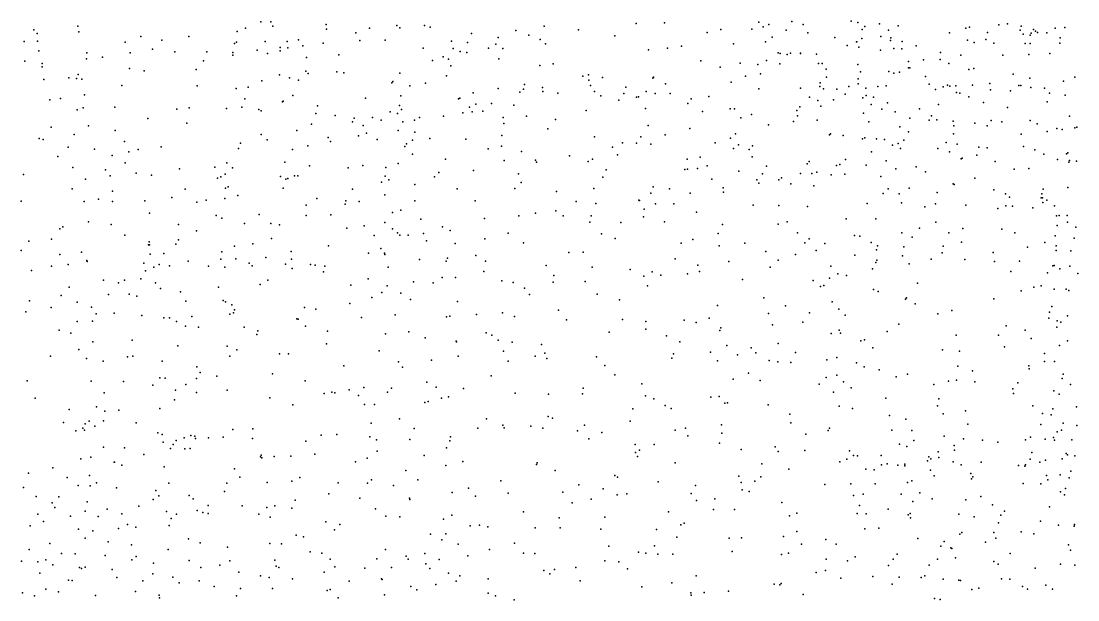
# Model space of a CAD drawing. Header units: metres. Extents: x -25 to 25, y -27.8 to 27.8.
# Drawn here: x -3.288 to -0.193, y 8.496 to 10.191 of the extents above; entities that cross this region are included whole.
import ezdxf

# ---------------------------------------------------------------- set-up
doc = ezdxf.new("R2010")
doc.units = ezdxf.units.M

msp = doc.modelspace()

# ---------------------------------------------------------------- linework, layer by layer
for p in [(-2.5867, 10.1892, 8.8484), (-2.5567, 10.1895, 14.0414), (-1.487, 10.1844, 7.336), (-1.4036, 10.1869, 11.3406), (-1.1279, 10.1887, 17.5053), (-1.0309, 10.1907, 19.815), (-0.8574, 10.1915, 10.8338), (-0.8377, 10.1871, 4.7136), (-3.2517, 10.166, -10.4894), (-3.2419, 10.1552, 21.372), (-3.1221, 10.177, 6.7221), (-3.1197, 10.1602, 18.588), (-2.6561, 10.1616, -21.2406), (-2.6318, 10.1709, -17.2612), (-2.5511, 10.1771, 25.0634), (-2.3949, 10.1812, -21.7963), (-2.3937, 10.1678, -15.2678), (-2.308, 10.1571, -14.4925), (-2.2684, 10.1712, 13.911), (-2.1878, 10.1784, 8.98), (-2.1788, 10.1719, -22.4087), (-2.1067, 10.1788, -10.2406), (-2.0909, 10.1741, 19.7921), (-1.969, 10.1556, 13.4187), (-1.8398, 10.1637, 11.7791), (-1.7564, 10.1767, -15.3727), (-1.6561, 10.1656, -20.699), (-1.2788, 10.1581, 17.6746), (-1.2393, 10.1674, 12.7933), (-1.1487, 10.1678, -23.5009), (-1.1147, 10.1747, 6.1664), (-1.0983, 10.1816, 2.504), (-1.0473, 10.1646, -14.4742), (-0.9978, 10.1812, 6.7695), (-0.9847, 10.1569, 12.2043), (-0.8248, 10.1672, 17.457), (-0.817, 10.1754, 4.3711), (-0.7739, 10.1831, 19.8639), (-0.7475, 10.1652, -20.3294), (-0.7201, 10.1782, 11.9125), (-0.5691, 10.1575, 17.7973), (-0.5218, 10.1708, 17.468), (-0.5108, 10.1738, 17.6269), (-0.4584, 10.1582, -10.9295), (-0.4246, 10.1807, 14.8846), (-0.3991, 10.1831, 20.9084), (-0.3621, 10.1646, -20.1399), (-0.3591, 10.1766, 17.7595), (-0.3537, 10.1536, 24.3878), (-0.3299, 10.1567, 24.2184), (-0.3237, 10.1669, 15.0726), (-0.317, 10.1621, 1.4611), (-0.3115, 10.1585, 20.4216), (-0.2846, 10.1571, 11.1841), (-0.2599, 10.171, 17.2247), (-0.2319, 10.1724, 17.55), (-3.2794, 10.1322, -20.4026), (-3.2401, 10.1328, -22.3728), (-2.9833, 10.1296, -21.8774), (-2.9381, 10.1464, -15.6792), (-2.8761, 10.1358, -21.284), (-2.7973, 10.1465, 7.1306), (-2.6635, 10.1258, 9.2422), (-2.6576, 10.1295, -15.405), (-2.5733, 10.1316, -21.9097), (-2.5095, 10.1316, 20.0059), (-2.4764, 10.1366, -16.6729), (-2.4034, 10.1267, 8.094), (-2.2965, 10.1351, 12.1484), (-2.222, 10.1355, -21.5379), (-2.0277, 10.1332, 18.2217), (-1.9813, 10.1292, -21.5253), (-1.8979, 10.1244, -15.65), (-1.8911, 10.1437, 18.1171), (-1.8016, 10.1499, -23.2542), (-1.7685, 10.1377, -10.3072), (-1.7522, 10.1247, 12.9782), (-1.5496, 10.1489, 17.9859), (-1.2016, 10.1253, -20.4697), (-1.1086, 10.1309, 2.8916), (-1.0891, 10.1448, 3.1667), (-0.9049, 10.1434, 5.3081), (-0.842, 10.1306, -13.2711), (-0.8407, 10.1307, 4.9111), (-0.8256, 10.1407, 4.186), (-0.7707, 10.146, 21.4272), (-0.7425, 10.1343, 23.0201), (-0.7416, 10.1427, 22.5621), (-0.7084, 10.1317, -23.9772), (-0.5166, 10.1358, 23.9068), (-0.4975, 10.1286, 17.9613), (-0.4624, 10.1381, 20.0947), (-0.4398, 10.127, 14.2009), (-0.3476, 10.1259, 13.9867), (-0.3333, 10.1504, -21.6547), (-0.3328, 10.1258, -24.4476), (-0.2465, 10.1273, 20.9769), (-0.2448, 10.1422, 20.7113), (-3.2366, 10.104, -15.975), (-3.0962, 10.0987, -15.8137), (-2.9696, 10.0985, 20.4312), (-2.9041, 10.1095, 7.0101), (-2.8386, 10.1016, 18.5681), (-2.7442, 10.1018, 14.2141), (-2.6688, 10.0997, -17.8447), (-2.6686, 10.0917, 7.3609), (-2.5976, 10.1061, 12.1942), (-2.5667, 10.0962, -10.3335), (-2.5301, 10.1041, 18.495), (-2.5297, 10.1138, 9.3325), (-2.5077, 10.113, 8.4797), (-2.4634, 10.1187, 8.2743), (-2.3583, 10.0929, 18.4253), (-2.1114, 10.1119, 8.8102), (-2.0234, 10.1113, 8.2513), (-2.0024, 10.1026, 7.9763), (-1.9832, 10.0992, 11.9492), (-1.92, 10.1125, 19.7858), (-1.878, 10.1114, 13.0693), (-1.4506, 10.1072, -20.5659), (-1.3957, 10.112, 18.0132), (-1.3547, 10.1177, 19.8036), (-1.0709, 10.0984, 7.022), (-1.0653, 10.0969, 25.168), (-1.045, 10.0941, 2.6701), (-1.0348, 10.0974, 6.4486), (-1.0062, 10.0971, 3.355), (-1.0057, 10.0978, 5.5754), (-0.9589, 10.0943, 3.7102), (-0.8686, 10.1201, 17.6979), (-0.8345, 10.1149, 23.4939), (-0.7713, 10.1068, 17.8569), (-0.7323, 10.1113, 25.0018), (-0.7085, 10.1102, 22.0636), (-0.6673, 10.1188, 2.0254), (-0.5957, 10.0995, -12.2664), (-0.5362, 10.0916, 21.2375), (-0.413, 10.0919, 10.9451), (-0.3373, 10.0933, -11.4883), (-0.2753, 10.0965, 18.0634), (-3.2778, 10.0744, 6.6613), (-3.2265, 10.067, 22.1632), (-3.0973, 10.0811, 20.664), (-3.0498, 10.0859, -22.14), (-2.7541, 10.0755, 20.2196), (-2.4526, 10.0849, -21.4971), (-2.0837, 10.0759, -21.217), (-2.0527, 10.0873, -22.8759), (-2.0366, 10.0797, 13.5848), (-2.0303, 10.0607, 13.2449), (-1.8897, 10.0809, 25.0465), (-1.7693, 10.0614, 19.7915), (-1.7301, 10.0662, -15.137), (-1.2972, 10.075, -14.6757), (-1.1825, 10.0683, 17.9564), (-1.131, 10.0642, 12.4408), (-1.1055, 10.0764, 5.7795), (-1.0667, 10.0663, -10.4656), (-0.9527, 10.0674, 11.9784), (-0.9425, 10.0671, 3.5388), (-0.8379, 10.064, -21.7401), (-0.6894, 10.0731, 11.7989), (-0.645, 10.078, 4.3809), (-0.5964, 10.0791, 24.8051), (-0.571, 10.0676, -10.5979), (-3.2271, 10.0578, 24.416), (-3.1219, 10.035, 21.5609), (-2.9713, 10.0532, -18.0795), (-2.9277, 10.0455, 14.3506), (-2.7758, 10.0498, -22.0461), (-2.5318, 10.0337, 7.6234), (-2.4542, 10.0446, 25.0973), (-2.4482, 10.0381, 7.9005), (-2.3641, 10.0429, -15.043), (-2.3436, 10.0398, 9.1012), (-2.179, 10.0392, 19.8527), (-2.0426, 10.0317, -14.2839), (-1.6436, 10.0304, -13.5774), (-1.6269, 10.0337, 18.2095), (-1.2412, 10.057, 25.1497), (-1.1669, 10.03, 6.1473), (-1.1226, 10.0368, 19.7245), (-0.9301, 10.0512, 10.8813), (-0.8302, 10.0426, 23.1606), (-0.7472, 10.0436, 4.8043), (-0.7321, 10.0395, 4.0274), (-0.7161, 10.0417, -20.5269), (-0.6898, 10.0549, 21.7565), (-0.6854, 10.0542, 23.8841), (-0.6392, 10.0288, 21.5166), (-0.5125, 10.0499, 1.9501), (-0.4979, 10.0525, 24.143), (-0.3832, 10.0358, 14.4012), (-3.2216, 10.0206, 18.5567), (-3.1485, 10.0256, 20.8696), (-3.1263, 10.0233, 12.1943), (-3.1104, 10.0213, 21.7684), (-2.9936, 10.0032, 18.5491), (-2.7725, 10.0021, 7.2543), (-2.6237, 9.9981, 7.4808), (-2.5836, 10.0164, 20.0967), (-2.5022, 10.0256, -17.151), (-2.476, 10.0181, 14.0793), (-2.2028, 10.0108, -14.6287), (-2.1998, 10.0146, 8.8917), (-2.1504, 10.0019, 13.845), (-2.1042, 10.0098, 18.3261), (-1.8137, 10.0056, 7.6318), (-1.6258, 10.0189, 6.2463), (-1.6212, 10.0027, -23.4158), (-1.5858, 10.0259, -14.8837), (-1.5177, 9.9977, 25.047), (-1.4381, 10.0246, -13.1976), (-1.436, 10.0278, 18.1704), (-1.4016, 10.008, 11.345), (-1.2091, 10.0122, -13.0622), (-0.9494, 9.9997, 2.8895), (-0.948, 10.0112, -13.1008), (-0.9293, 10.0273, -14.3489), (-0.864, 10.0001, 3.2217), (-0.8372, 10.0079, 3.4059), (-0.8369, 10.0229, 18.0566), (-0.7793, 10.0003, 22.6355), (-0.7549, 10.0024, 3.7486), (-0.6287, 10.0065, 24.0242), (-0.5882, 9.9991, 4.5432), (-0.5755, 10.0037, 4.0832), (-0.5681, 10.0011, 24.6352), (-0.5503, 10.0021, -21.6405), (-0.5021, 10.0041, 18.1856), (-0.4515, 10.0092, 19.9615), (-0.3666, 10.0026, 14.9302), (-0.3606, 10.0031, 1.8199), (-0.3341, 10.0243, -10.7707), (-0.2351, 10.0153, 11.344), (-0.2025, 10.0271, -10.9863), (-3.1028, 9.9757, 21.3678), (-2.6582, 9.9937, 9.4522), (-2.4922, 9.9734, -17.4624), (-2.1762, 9.9725, 25.0842), (-1.9642, 9.9812, 6.3024), (-1.8912, 9.9937, -14.1185), (-1.8275, 9.9834, 12.8918), (-1.8166, 9.9923, 6.0678), (-1.7618, 9.9972, 11.7228), (-1.7602, 9.9857, -21.3889), (-1.7169, 9.9801, -20.9505), (-1.6091, 9.985, 6.0075), (-1.591, 9.9727, 19.7865), (-1.5231, 9.9791, 7.3714), (-1.4859, 9.9692, -21.5004), (-1.4805, 9.9702, -20.7555), (-1.4573, 9.9853, 6.3102), (-1.4317, 9.979, 19.7705), (-1.3874, 9.9799, 6.1116), (-1.2738, 9.9704, 12.5627), (-1.128, 9.9928, 12.1944), (-1.006, 9.9953, 23.6317), (-0.9794, 9.9691, 18.1124), (-0.938, 9.9927, 23.3602), (-0.8992, 9.9924, 2.5498), (-0.8747, 9.9771, -10.3761), (-0.8232, 9.9668, 23.9067), (-0.8141, 9.9948, 22.8938), (-0.8138, 9.974, 5.0864), (-0.7921, 9.9691, -13.5079), (-0.6105, 9.9908, 19.8203), (-0.5492, 9.9827, 24.4678), (-0.5395, 9.9802, 2.1148), (-0.5125, 9.9695, 10.7494), (-0.4492, 9.9904, -11.7797), (-0.3904, 9.9871, 14.6247), (-0.331, 9.9967, 18.2087), (-0.2915, 9.995, -20.3462), (-0.2766, 9.9808, 14.2276), (-0.2302, 9.9744, 20.2983), (-3.2043, 9.9609, 6.7714), (-3.1735, 9.9647, 22.0139), (-3.1071, 9.9371, 21.1747), (-3.0142, 9.9394, 6.9793), (-2.7967, 9.9377, -18.0028), (-2.6422, 9.9399, 25.0409), (-2.6337, 9.964, 14.23), (-2.5231, 9.9546, -22.4087), (-2.5207, 9.9567, 8.5114), (-2.4201, 9.9437, -16.975), (-2.2801, 9.9661, 12.1726), (-2.1801, 9.9446, -16.0546), (-2.007, 9.9636, -14.5425), (-2.0035, 9.9658, 19.8201), (-1.9756, 9.9398, 7.8959), (-1.9566, 9.9486, 5.9772), (-1.9108, 9.9505, 7.7505), (-1.8456, 9.9455, -23.2809), (-1.5381, 9.9596, 6.4724), (-1.4595, 9.936, 5.9093), (-1.3362, 9.9497, 7.2748), (-1.3255, 9.9635, 25.0563), (-1.008, 9.9402, -23.6616), (-0.955, 9.9594, 23.8115), (-0.946, 9.9422, 25.0051), (-0.909, 9.9612, 5.4046), (-0.7987, 9.9474, 11.7712), (-0.7513, 9.9522, 2.3743), (-0.6016, 9.9468, 3.8633), (-0.4696, 9.9532, 4.2387), (-0.3996, 9.9383, 1.9664), (-0.2829, 9.9553, 21.6399), (-3.1246, 9.9312, -22.5055), (-2.9174, 9.9061, 20.4314), (-2.8327, 9.9339, -22.2535), (-2.6873, 9.9354, 9.1296), (-2.5926, 9.9325, 8.8434), (-2.5853, 9.9289, 12.2207), (-2.4257, 9.9208, 9.1566), (-2.3686, 9.9146, -16.7533), (-2.3127, 9.9075, 8.9556), (-2.2592, 9.9091, -16.3537), (-2.2075, 9.9259, 6.1307), (-2.1858, 9.9211, -22.8051), (-2.1742, 9.9323, 6.3192), (-2.1212, 9.9094, 12.0741), (-2.0515, 9.9129, 8.2721), (-1.9951, 9.9224, -15.027), (-1.9677, 9.9257, -15.677), (-1.9363, 9.9273, 18.3476), (-1.8768, 9.9095, -15.2858), (-1.8086, 9.9128, -14.903), (-1.6339, 9.9295, 12.7806), (-1.293, 9.9264, 11.2602), (-1.2113, 9.9346, 6.3582), (-1.1989, 9.9344, 12.3193), (-1.1802, 9.9082, -20.732), (-1.1488, 9.9175, -21.6025), (-1.0162, 9.9292, 6.5739), (-1.0145, 9.9144, 7.1175), (-0.821, 9.9217, 2.9578), (-0.7679, 9.9331, -14.1691), (-0.7282, 9.9262, 18.2331), (-0.6855, 9.907, 22.2583), (-0.657, 9.935, 24.1599), (-0.6221, 9.9145, 21.9718), (-0.2178, 9.9134, 15.1447), (-3.2008, 9.8813, -18.2875), (-3.0913, 9.8848, 18.4993), (-2.8032, 9.8923, 24.9261), (-2.4376, 9.8892, 18.4422), (-2.3181, 9.8962, -22.642), (-2.2868, 9.8862, 19.9479), (-2.2342, 9.9011, 13.9437), (-2.1707, 9.8963, 18.4079), (-2.1366, 9.901, 13.4126), (-1.8751, 9.8912, -14.3687), (-1.7459, 9.8755, 6.6819), (-1.723, 9.9037, -13.9424), (-1.4517, 9.886, 12.6995), (-1.3294, 9.8767, 6.5407), (-1.0992, 9.8875, 12.0219), (-1.0265, 9.8976, 10.9951), (-0.957, 9.901, 11.8648), (-0.806, 9.8965, 24.8218), (-0.7149, 9.8823, 3.0931), (-0.6288, 9.9015, -13.7784), (-0.6063, 9.902, 3.5631), (-0.5585, 9.8983, 3.7201), (-0.5564, 9.8849, -24.2469), (-0.4949, 9.8923, 21.7156), (-0.4587, 9.8843, 10.9456), (-0.4468, 9.9, 18.298), (-0.4163, 9.8961, 3.9939), (-0.3328, 9.8999, 11.4863), (-0.3129, 9.8902, -10.5904), (-0.2552, 9.8772, 14.5701), (-0.2392, 9.8742, -27.1885), (-0.2018, 9.8786, 21.7838), (-0.1967, 9.8804, 14.4135), (-3.2354, 9.8474, 24.4174), (-3.2236, 9.8449, -15.5685), (-3.133, 9.859, 12.2401), (-3.0133, 9.8712, 20.5884), (-2.5854, 9.8593, 7.6617), (-2.5676, 9.8436, 9.2315), (-2.4809, 9.8712, 8.2536), (-2.3893, 9.8506, 6.3066), (-2.3005, 9.8551, 25.0741), (-2.277, 9.8632, 6.4515), (-2.2454, 9.8451, 8.8218), (-2.1846, 9.8707, -15.1783), (-2.1419, 9.843, 13.2602), (-2.1352, 9.8665, 8.622), (-2.0918, 9.8473, 8.451), (-1.9861, 9.8458, 6.6688), (-1.8805, 9.8562, 5.7676), (-1.6088, 9.8522, 5.742), (-1.4734, 9.8526, 11.4131), (-1.4021, 9.8583, 18.3521), (-1.2106, 9.8487, 23.6945), (-1.1957, 9.8613, -10.3092), (-0.921, 9.8585, 18.2864), (-0.9181, 9.8615, -20.7893), (-0.8811, 9.8569, 22.9503), (-0.824, 9.8463, 7.002), (-0.8177, 9.8497, 24.1391), (-0.7835, 9.8464, 22.6056), (-0.7594, 9.8451, 24.6441), (-0.6898, 9.8671, 11.6808), (-0.5579, 9.8617, 2.3701), (-0.3591, 9.8607, 11.18), (-0.2832, 9.8682, 18.3185), (-3.1509, 9.8219, 21.9332), (-3.0735, 9.8165, 21.0354), (-2.9853, 9.8388, 7.1147), (-2.9455, 9.8152, 18.4673), (-2.8785, 9.823, 7.2866), (-2.6523, 9.8188, 14.3323), (-2.6462, 9.8341, 20.1913), (-2.4934, 9.8153, 7.979), (-2.4485, 9.8266, 6.0169), (-2.3825, 9.8393, -17.2264), (-2.165, 9.824, 13.5917), (-2.1594, 9.8319, 13.7611), (-1.9203, 9.8173, -15.4952), (-1.8819, 9.8248, 19.8089), (-1.5565, 9.8222, -21.2768), (-1.5269, 9.835, -10.3021), (-1.4856, 9.8338, 6.683), (-1.444, 9.8314, -14.6874), (-1.2556, 9.8346, 24.9206), (-1.2019, 9.8184, 23.9676), (-1.1875, 9.8291, 12.1478), (-1.1557, 9.8151, 11.1418), (-1.1462, 9.8261, 23.5342), (-0.7364, 9.8283, 10.6969), (-0.7195, 9.8331, -24.1074), (-0.7126, 9.8179, 18.3442), (-0.7035, 9.8427, -10.2845), (-0.6036, 9.8183, 2.7907), (-0.5789, 9.8363, 4.4962), (-0.5466, 9.8314, 3.1111), (-0.4831, 9.8226, -20.7096), (-0.459, 9.8206, 3.4088), (-0.3523, 9.8243, 21.829), (-0.3198, 9.8141, 3.8019), (-3.1806, 9.7953, -22.8379), (-3.0215, 9.7975, 21.4953), (-2.9728, 9.8089, -18.1212), (-2.1422, 9.8015, 5.7746), (-2.046, 9.7871, 25.0137), (-1.8734, 9.783, 6.7756), (-1.8228, 9.8093, 18.4368), (-1.7817, 9.7841, 7.5765), (-1.6827, 9.7965, -14.5903), (-1.6152, 9.7875, 19.7707), (-1.5421, 9.7995, 24.8426), (-1.3372, 9.7874, 19.6909), (-1.2994, 9.7929, 5.7127), (-1.1475, 9.7935, 24.8139), (-0.8742, 9.7864, 24.388), (-0.7979, 9.8084, -21.613), (-0.7545, 9.7821, 6.7418), (-0.569, 9.809, 19.7945), (-0.5348, 9.7877, 11.5653), (-0.5325, 9.7898, 18.3899), (-0.4891, 9.7987, 2.5716), (-0.2928, 9.8014, -20.6014), (-0.2533, 9.7861, -26.9037), (-0.2268, 9.8031, 20.177), (-0.2227, 9.8061, 4.0354), (-0.2176, 9.783, -27.4676), (-0.1974, 9.7814, 15.0641), (-3.1369, 9.7628, 7.0041), (-3.0415, 9.7554, 24.6301), (-2.984, 9.7765, 14.4725), (-2.8251, 9.7592, -15.02), (-2.7211, 9.7634, 7.5231), (-2.6862, 9.776, 9.4535), (-2.6692, 9.7615, 24.98), (-2.5164, 9.7788, 25.04), (-2.4434, 9.7677, -15.2544), (-2.3308, 9.7613, -10.1792), (-2.2877, 9.7681, -16.5679), (-2.2206, 9.7624, -16.1815), (-2.1842, 9.774, 6.6603), (-1.9636, 9.7537, 12.9225), (-1.779, 9.7779, -23.3953), (-1.6275, 9.7807, 7.4025), (-1.5748, 9.7558, 18.459), (-1.3441, 9.7568, 24.0325), (-1.3366, 9.7582, 23.7188), (-1.3073, 9.7594, -13.2768), (-1.2793, 9.7673, 11.255), (-1.1865, 9.7521, -20.9789), (-1.1057, 9.7667, 18.3757), (-0.9857, 9.7738, 19.6356), (-0.9802, 9.7798, 24.2242), (-0.9001, 9.7684, 10.8548), (-0.8906, 9.7714, -13.4024), (-0.8137, 9.7696, 4.9442), (-0.7262, 9.7584, 19.6922), (-0.6668, 9.7642, 4.606), (-0.4356, 9.7807, 11.0707), (-0.3803, 9.7581, 3.0333), (-0.3369, 9.7601, 20.0187), (-0.22, 9.7783, 14.7972), (-3.2811, 9.7426, -20.0662), (-3.0997, 9.7282, 21.8199), (-3.0273, 9.7382, 20.754), (-2.9519, 9.7457, 12.2822), (-2.9069, 9.7405, 20.4889), (-2.7132, 9.7319, 18.4232), (-2.7034, 9.735, -18.0004), (-2.6908, 9.7431, -22.5153), (-2.5287, 9.7362, 12.2198), (-2.5132, 9.7282, 8.8099), (-2.5072, 9.7308, 20.1164), (-2.4878, 9.7379, 8.58), (-2.4785, 9.7386, 9.0522), (-2.233, 9.72, 12.1208), (-2.2224, 9.7369, 8.6505), (-2.2119, 9.7261, -15.3301), (-2.0777, 9.7351, -23.1366), (-2.0651, 9.7485, 18.4473), (-1.8321, 9.744, 12.8151), (-1.5843, 9.7344, 6.8491), (-1.2651, 9.7289, 7.1717), (-1.1341, 9.7262, 19.6507), (-1.1166, 9.7439, -13.1831), (-1.0695, 9.7265, -14.5131), (-1.061, 9.7322, 5.6039), (-1.0062, 9.7453, 7.1492), (-0.9724, 9.7452, -21.5062), (-0.9575, 9.7495, 24.5524), (-0.9159, 9.7412, 5.4655), (-0.8761, 9.7428, 18.3801), (-0.7709, 9.7366, 4.7882), (-0.6395, 9.7497, -13.9925), (-0.4952, 9.7316, 4.3909), (-3.1391, 9.6999, 12.3058), (-3.0207, 9.6932, 21.1238), (-2.8085, 9.6988, 24.836), (-2.6899, 9.7025, 6.2686), (-2.6824, 9.7057, 5.96), (-2.5212, 9.7025, 7.8036), (-2.3177, 9.6997, 5.7059), (-2.1354, 9.7126, 13.1526), (-2.0117, 9.7003, 11.956), (-1.8424, 9.7011, 24.8547), (-1.8241, 9.7184, 11.7724), (-1.7206, 9.6921, 11.6475), (-1.6108, 9.7016, -13.7919), (-1.4376, 9.706, -23.5737), (-1.3893, 9.7004, 24.1746), (-1.2323, 9.7035, 24.3154), (-1.231, 9.6907, 24.4871), (-1.1274, 9.7164, 6.5999), (-1.0336, 9.7146, -21.1249), (-0.9666, 9.7093, 11.7936), (-0.7491, 9.7, -21.4334), (-0.6879, 9.7017, 11.6201), (-0.6057, 9.6899, 7.0287), (-0.5581, 9.715, 22.0626), (-0.5554, 9.7126, -20.9712), (-0.4394, 9.6972, -12.0149), (-0.2953, 9.6995, 2.345), (-0.2224, 9.7041, 1.4554), (-3.2885, 9.6641, 6.9637), (-3.1035, 9.6626, 14.531), (-3.0621, 9.6704, 18.4181), (-3.0204, 9.6633, 7.2571), (-2.9266, 9.6652, -22.8054), (-2.847, 9.6745, 7.3882), (-2.7736, 9.6607, 14.4637), (-2.7465, 9.6674, 6.1254), (-2.6919, 9.6714, 12.2491), (-2.6541, 9.6808, 20.2454), (-2.4225, 9.6723, 14.1358), (-2.3378, 9.6653, 8.2133), (-2.2985, 9.663, 8.4971), (-2.2228, 9.6829, 13.8376), (-2.1358, 9.6647, 6.8215), (-1.9586, 9.6653, 7.7424), (-1.6626, 9.663, 6.9973), (-1.6049, 9.6577, 7.2076), (-1.4797, 9.667, 23.969), (-1.4777, 9.6661, 24.5978), (-1.4443, 9.6875, 11.3841), (-1.3292, 9.6877, 6.8039), (-0.8109, 9.6572, 7.1787), (-0.7634, 9.6864, 22.5481), (-0.7163, 9.6857, -21.1849), (-0.7095, 9.6589, -13.6456), (-0.4048, 9.6853, 18.4254), (-0.3933, 9.6761, 22.0245), (-0.3006, 9.6739, -20.8115), (-0.2989, 9.6855, 2.7072), (-0.2967, 9.6734, 3.1947), (-0.2959, 9.6605, 3.357), (-0.2842, 9.6672, -10.3783), (-2.9122, 9.6291, 24.6981), (-2.4535, 9.6524, 18.4146), (-2.3396, 9.6557, 6.7278), (-2.2005, 9.6304, 13.4091), (-2.1762, 9.638, 8.1031), (-1.7823, 9.6293, 19.7968), (-1.7222, 9.636, 24.7389), (-1.4634, 9.6402, 24.3444), (-1.4309, 9.6567, 12.5792), (-1.3768, 9.6562, 7.0611), (-1.3102, 9.6314, 12.2631), (-1.1445, 9.6525, -10.1916), (-1.0687, 9.6511, -23.6915), (-0.985, 9.6489, 23.0939), (-0.6412, 9.6479, 10.868), (-0.6105, 9.6559, 7.1881), (-0.5212, 9.6519, 11.017), (-0.428, 9.6421, 7.052), (-0.4047, 9.6504, 6.8942), (-0.3847, 9.649, -21.3822), (-0.3252, 9.6442, -24.3952), (-0.2615, 9.6501, 1.9106), (-3.0915, 9.6038, -10.3857), (-3.0249, 9.596, 21.6706), (-2.8271, 9.5959, -10.3723), (-2.7172, 9.6216, 6.426), (-2.701, 9.6139, -15.2141), (-2.6347, 9.5991, 24.8855), (-2.5915, 9.6248, 14.3341), (-2.5573, 9.5986, -22.7301), (-2.454, 9.6221, 8.6977), (-2.3816, 9.6241, 24.9545), (-2.2235, 9.6014, -16.3851), (-2.1175, 9.6118, 19.9203), (-1.9313, 9.6132, 11.8492), (-1.8309, 9.6207, 5.5415), (-1.7009, 9.6214, 7.3234), (-1.6229, 9.6027, 11.5328), (-1.6187, 9.6212, 18.5394), (-1.5316, 9.6018, 23.7898), (-1.4657, 9.6183, 5.5424), (-1.404, 9.6035, 23.6436), (-1.234, 9.5954, 11.1997), (-1.0708, 9.5963, 6.6883), (-1.0445, 9.6039, 18.4567), (-0.8722, 9.6122, 5.1313), (-0.785, 9.6126, 19.6913), (-0.6097, 9.6022, 22.3218), (-0.2557, 9.6211, 2.2131), (-0.2485, 9.6225, 20.1228), (-0.2249, 9.6216, 6.8842), (-0.2239, 9.6026, 22.0903), (-3.1752, 9.5832, 21.8682), (-3.1661, 9.5887, 7.1664), (-2.9852, 9.5644, 14.5953), (-2.7746, 9.5771, 7.4836), (-2.532, 9.5949, -10.2357), (-2.3344, 9.5853, -17.8052), (-2.2842, 9.5914, -17.1331), (-2.2007, 9.5831, 12.0476), (-2.186, 9.5708, 5.5371), (-2.1788, 9.5646, 24.8974), (-2.1547, 9.5643, 7.8984), (-2.1096, 9.569, 13.082), (-2.0542, 9.5892, 6.9658), (-2.0318, 9.5784, 18.5586), (-1.8619, 9.5706, 12.8352), (-1.5884, 9.5681, 24.163), (-1.2473, 9.5694, 12.1033), (-1.0143, 9.5716, 19.6564), (-0.709, 9.5708, 4.5464), (-0.6575, 9.5847, 6.6083), (-0.5714, 9.5717, 7.3195), (-0.5302, 9.5839, 11.296), (-0.4157, 9.5823, -10.1929), (-0.378, 9.571, 4.2701), (-0.2539, 9.5923, 7.3284), (-0.1995, 9.5874, 1.2009), (-3.2662, 9.5464, -18.5355), (-3.1993, 9.5531, -19.8375), (-2.9154, 9.5363, 20.6509), (-2.9131, 9.545, -23.6235), (-2.9128, 9.5365, -23.3884), (-2.8357, 9.5376, 6.3485), (-2.8277, 9.5507, 14.5637), (-2.6095, 9.539, 12.2311), (-2.5551, 9.5546, 6.7021), (-2.2546, 9.5638, 18.4799), (-2.1014, 9.5479, -15.9756), (-2.0174, 9.5397, -23.5263), (-1.9306, 9.5534, -15.6092), (-1.8173, 9.542, -23.6406), (-1.5487, 9.555, 12.6874), (-1.3554, 9.5409, 12.397), (-1.3211, 9.5514, 5.5242), (-1.2438, 9.5334, 23.4643), (-1.1689, 9.5411, 5.5676), (-0.993, 9.5422, 10.9214), (-0.98, 9.5537, -10.0833), (-0.9349, 9.5398, 22.9635), (-0.8476, 9.563, 4.8071), (-0.8322, 9.5611, 6.583), (-0.7992, 9.5426, -24.0015), (-0.6782, 9.5584, 22.466), (-0.5337, 9.5442, 19.8338), (-0.29, 9.5434, -21.1293), (-0.2602, 9.5629, 1.6282), (-0.2039, 9.5559, -27.6228), (-3.2884, 9.5199, 12.338), (-3.1753, 9.5075, -23.6152), (-3.1115, 9.5147, 18.3737), (-2.9108, 9.5092, 6.1466), (-2.8702, 9.5111, 5.8629), (-2.7009, 9.5153, 14.4553), (-2.6631, 9.5322, -23.723), (-2.498, 9.5169, 7.5779), (-2.3881, 9.5332, -22.9353), (-2.2711, 9.5121, -17.4644), (-2.2348, 9.5253, -15.4539), (-2.2244, 9.5116, -23.4228), (-2.2235, 9.5081, -23.6892), (-1.9567, 9.5045, 7.4731), (-1.6845, 9.5139, 24.4766), (-1.6426, 9.5148, 24.3128), (-1.1071, 9.5165, 23.298), (-1.0202, 9.5082, 23.1654), (-0.9599, 9.5199, 5.5738), (-0.8464, 9.5054, 22.8354), (-0.7835, 9.5212, 10.8576), (-0.7802, 9.5331, 22.6921), (-0.7068, 9.504, -14.2205), (-0.7032, 9.5305, 7.2332), (-0.5909, 9.5131, 11.0863), (-0.5876, 9.5318, -13.9608), (-0.4418, 9.5133, 6.6152), (-0.3412, 9.5297, 22.2404), (-0.2569, 9.5332, 7.4766), (-0.2567, 9.5192, 1.353), (-0.2138, 9.519, 3.0529), (-3.1996, 9.4739, 14.5273), (-3.1505, 9.4785, -23.8664), (-3.0956, 9.49, 21.7648), (-3.095, 9.4871, 24.5072), (-2.9295, 9.4821, 21.4155), (-2.8846, 9.4783, 18.2843), (-2.8537, 9.4747, 7.374), (-2.7997, 9.4878, -23.9671), (-2.7401, 9.4733, 6.5991), (-2.7037, 9.494, -23.2197), (-2.6601, 9.4952, -23.0053), (-2.621, 9.4827, 18.3524), (-2.612, 9.4742, 24.7749), (-2.5713, 9.4987, -23.3927), (-2.514, 9.4792, 6.8512), (-2.4968, 9.4944, -23.8698), (-2.4406, 9.4788, 5.5164), (-2.4269, 9.4763, -23.1749), (-2.3992, 9.4734, 24.8156), (-2.1221, 9.4931, 7.6137), (-2.0439, 9.4885, 7.2292), (-2.0394, 9.4969, -10.1909), (-1.9284, 9.4879, 19.8566), (-1.7505, 9.4754, 11.6028), (-1.3724, 9.4953, 11.3042), (-1.3069, 9.4767, -13.5069), (-1.2155, 9.4872, 19.7068), (-1.0715, 9.4915, 6.9083), (-0.9172, 9.4737, 7.0534), (-0.7853, 9.4843, -13.4841), (-0.782, 9.4909, -10.0211), (-0.6879, 9.4809, 11.4485), (-0.6225, 9.4941, 22.6412), (-0.5239, 9.4936, 22.4977), (-0.4377, 9.4871, 18.4787), (-0.3642, 9.4881, 22.4592), (-0.2668, 9.4746, 6.6069), (-0.2624, 9.4754, 1.8), (-0.217, 9.4738, 2.6264), (-3.2577, 9.4614, 7.2037), (-2.9239, 9.4596, 20.9255), (-2.8997, 9.4707, 24.6203), (-2.6921, 9.4704, 7.4044), (-2.4951, 9.4668, 14.1539), (-2.4031, 9.4566, 20.1633), (-2.2134, 9.4711, 13.448), (-2.0548, 9.4406, 11.8604), (-2.0159, 9.4406, 24.7198), (-1.933, 9.458, -23.9178), (-1.7279, 9.4461, 24.158), (-1.6164, 9.471, 19.7847), (-1.5045, 9.4643, -14.114), (-1.465, 9.4445, -14.3571), (-1.4405, 9.457, 12.5846), (-1.4147, 9.4473, -13.7554), (-1.3369, 9.4507, -14.5687), (-1.3016, 9.4579, 12.2029), (-1.0948, 9.4711, 18.5177), (-0.8959, 9.4511, 4.9187), (-0.8708, 9.4464, 11.6324), (-0.795, 9.4655, 18.5075), (-0.3899, 9.4578, -24.3143), (-0.2824, 9.4538, 22.5958), (-0.246, 9.4654, 2.0391), (-0.1933, 9.4524, 3.2576), (-3.1481, 9.412, -15.1534), (-3.0472, 9.433, 14.6747), (-3.0033, 9.425, -24.0645), (-2.9859, 9.4324, -18.227), (-2.9378, 9.4361, 6.2931), (-2.8949, 9.4248, 21.1796), (-2.7101, 9.4122, 5.5648), (-2.5883, 9.4197, 14.2741), (-2.5662, 9.4324, 20.3179), (-2.3228, 9.4178, 7.2342), (-2.2723, 9.4361, 7.3961), (-2.2166, 9.4162, -16.8369), (-2.139, 9.4274, 13.1789), (-2.0821, 9.4252, 18.5924), (-1.8802, 9.4303, 11.7061), (-1.8469, 9.4259, 24.5417), (-1.7299, 9.4271, 18.6201), (-1.6362, 9.4285, -10.2486), (-1.4535, 9.4158, 23.6145), (-1.1753, 9.4346, 11.0955), (-0.9684, 9.432, -14.5605), (-0.9475, 9.4137, 10.8392), (-0.9377, 9.4169, 6.7171), (-0.9203, 9.4387, 19.722), (-0.663, 9.4237, 4.4648), (-0.3225, 9.4125, -27.3426), (-0.3006, 9.4165, 22.7696), (-3.171, 9.3877, -10.3744), (-3.033, 9.3909, 18.2918), (-2.9725, 9.3918, 5.89), (-2.95, 9.3858, 21.5645), (-2.8799, 9.4083, 6.4749), (-2.8219, 9.3981, 20.6511), (-2.2612, 9.3818, 13.708), (-2.2324, 9.3967, -24.0544), (-2.1762, 9.3946, 20.0332), (-1.8137, 9.4091, 5.4362), (-1.7995, 9.3905, 23.9856), (-1.6011, 9.3918, 5.4227), (-1.113, 9.3811, 11.856), (-0.7916, 9.405, 7.1176), (-0.778, 9.3999, 4.5983), (-0.6949, 9.3813, 11.0043), (-0.3596, 9.4016, 7.4414), (-0.2623, 9.4065, -12.0593), (-0.2279, 9.4059, 1.145), (-0.2196, 9.4026, 2.3932), (-3.2641, 9.3719, 24.4606), (-3.2006, 9.3523, -20.1288), (-3.1246, 9.368, -18.4197), (-3.0824, 9.3536, 7.2907), (-2.8057, 9.3708, 7.2693), (-2.6965, 9.3732, -18.0791), (-2.6903, 9.3693, 12.2458), (-2.6709, 9.3607, -15.3579), (-2.4587, 9.3528, -17.9581), (-2.326, 9.3643, -17.6466), (-2.1485, 9.3757, -16.4976), (-2.0103, 9.3704, 24.5814), (-1.5358, 9.3746, 12.7016), (-1.2487, 9.3584, 5.4504), (-1.0501, 9.3579, 5.5037), (-0.9127, 9.3689, 5.425), (-0.8932, 9.3481, 23.0218), (-0.6979, 9.3766, 6.451), (-0.6703, 9.3633, 18.5415), (-0.4392, 9.378, 19.9737), (-0.2695, 9.3553, -26.8145), (-3.275, 9.3398, 18.3849), (-3.069, 9.3342, 21.7174), (-3.0158, 9.3357, 12.3615), (-2.9352, 9.3295, 14.7206), (-2.8708, 9.3219, 18.1836), (-2.8539, 9.3226, 12.3197), (-2.7888, 9.3263, -10.3875), (-2.6769, 9.3332, 20.5181), (-2.6665, 9.3367, 24.6186), (-2.6637, 9.3457, 7.0331), (-2.4811, 9.3189, 18.4044), (-2.4772, 9.3181, 5.4186), (-2.4255, 9.3472, 13.9648), (-2.292, 9.3229, 24.6277), (-2.193, 9.331, -10.2322), (-2.0422, 9.325, 19.9782), (-2.0329, 9.327, -16.195), (-1.9547, 9.3316, -15.9983), (-1.8783, 9.3373, 24.1548), (-1.8438, 9.3265, 18.6476), (-1.7142, 9.3447, 12.7966), (-1.5274, 9.3174, 11.3939), (-1.2737, 9.3217, 12.1308), (-1.0998, 9.3346, 23.2789), (-0.9789, 9.3371, 18.5676), (-0.8744, 9.3297, 11.5086), (-0.6037, 9.3339, 7.2461), (-0.5629, 9.3442, 22.9406), (-0.2779, 9.3212, 1.7185), (-0.276, 9.3387, 1.2895), (-0.2241, 9.3281, 2.2431), (-3.1768, 9.2857, -19.0932), (-3.1241, 9.3113, -19.5523), (-3.0798, 9.3127, -24.2293), (-2.8334, 9.3119, 5.599), (-2.8068, 9.2977, 20.8417), (-2.7693, 9.2948, 14.4914), (-2.6354, 9.2948, 5.4582), (-2.4552, 9.2974, -10.285), (-1.6911, 9.3162, 19.8276), (-1.4592, 9.3117, 5.4104), (-1.4588, 9.2889, -10.2112), (-1.346, 9.315, 19.784), (-1.3115, 9.3089, -24.0381), (-1.2393, 9.2928, 11.9812), (-1.0881, 9.3022, -23.9009), (-0.9989, 9.3099, 11.6182), (-0.8925, 9.2858, 4.8077), (-0.7174, 9.3035, -14.4292), (-0.4035, 9.2993, 18.5345), (-0.3477, 9.2866, 6.2953), (-0.2548, 9.2947, 20.1415), (-0.2536, 9.3136, 18.4981), (-0.2427, 9.3095, 22.9864), (-3.1428, 9.2769, -19.791), (-2.9634, 9.257, 5.728), (-2.5978, 9.2739, 18.2964), (-2.595, 9.2837, -24.3041), (-2.3914, 9.283, 20.2872), (-2.2216, 9.275, 18.584), (-2.1531, 9.2813, 11.836), (-2.105, 9.2641, -16.7092), (-1.926, 9.2785, 23.9953), (-1.91, 9.2715, 11.6435), (-1.891, 9.2571, -15.6561), (-1.5658, 9.2805, 18.6381), (-1.398, 9.2696, 23.5442), (-1.2422, 9.2853, -13.7008), (-0.9162, 9.2764, 5.0824), (-0.8883, 9.2775, 6.8196), (-0.8181, 9.2579, 11.2875), (-0.7518, 9.2823, 19.8207), (-0.5494, 9.2713, 6.2877), (-0.4256, 9.2714, 23.0555), (-0.3297, 9.262, 7.3812), (-3.1193, 9.2298, 24.4737), (-3.0788, 9.2523, 14.8446), (-2.8291, 9.2405, 21.1793), (-2.6846, 9.2394, 9.6589), (-2.6563, 9.2282, 20.6361), (-2.3939, 9.2459, 11.9988), (-2.2403, 9.2251, 13.5558), (-2.0143, 9.2539, 18.6439), (-2.0134, 9.2517, 13.0416), (-1.8761, 9.2248, 12.9354), (-1.8502, 9.2507, 5.4005), (-1.7645, 9.244, -24.2815), (-1.3588, 9.2518, -14.0228), (-1.2218, 9.2411, 11.2077), (-1.1505, 9.2342, 19.7945), (-1.0714, 9.2473, -13.4439), (-0.829, 9.2544, 6.6084), (-0.7943, 9.2345, 6.9531), (-0.5899, 9.2285, -13.6509), (-0.5398, 9.2249, -14.207), (-0.4084, 9.2375, -9.8156), (-0.2471, 9.2414, 2.0169), (-0.2236, 9.2546, 2.4904), (-3.2029, 9.21, 7.2108), (-3.0973, 9.2035, 12.3419), (-3.0478, 9.1949, 18.176), (-2.9773, 9.2082, 7.1316), (-2.9614, 9.2098, 6.5737), (-2.8757, 9.1958, 21.3827), (-2.6773, 9.2097, 24.5033), (-2.5316, 9.217, 13.9813), (-2.5055, 9.2166, 24.5071), (-2.1833, 9.1931, 24.336), (-2.087, 9.1986, -15.5172), (-2.0088, 9.2103, -24.3484), (-1.8621, 9.1952, 19.9332), (-1.7824, 9.2099, 11.5547), (-1.7542, 9.2189, -15.85), (-1.749, 9.2036, 23.6918), (-1.6032, 9.2079, 23.621), (-1.3827, 9.2038, 12.6592), (-1.3773, 9.2167, 11.3338), (-1.2697, 9.2212, 18.6203), (-1.2493, 9.196, -14.4553), (-1.1902, 9.214, 11.6893), (-1.1368, 9.2197, 11.4727), (-1.0975, 9.1968, -9.9615), (-1.0722, 9.1934, -24.1108), (-1.02, 9.2205, 11.3653), (-0.9282, 9.1996, 19.8158), (-0.8992, 9.2056, 23.1378), (-0.291, 9.1941, 23.1407), (-0.2908, 9.2175, -24.3034), (-0.2616, 9.1941, 6.1116), (-2.7735, 9.179, 5.4972), (-2.7642, 9.1626, 20.993), (-2.3437, 9.1817, 13.7511), (-2.1719, 9.1773, 13.3048), (-1.5787, 9.1825, 12.7813), (-1.0344, 9.1917, 23.2145), (-0.8413, 9.1903, 10.9146), (-0.8191, 9.1789, -13.4242), (-0.7756, 9.1695, 4.5826), (-0.5447, 9.1811, 6.0652), (-0.5022, 9.167, 18.5853), (-0.3368, 9.1821, -15.7367), (-0.3364, 9.1733, 4.2255), (-3.2705, 9.1376, -10.3833), (-3.0837, 9.1367, -18.6944), (-2.9891, 9.1361, 24.4643), (-2.882, 9.1461, 9.8852), (-2.867, 9.1451, 14.7287), (-2.7749, 9.1448, 18.0991), (-2.7152, 9.1514, 14.1718), (-2.5526, 9.1579, -15.444), (-2.457, 9.138, 13.8476), (-2.1, 9.1334, 23.9879), (-1.9115, 9.1527, 23.7657), (-1.5492, 9.155, -24.3724), (-1.2032, 9.1425, -24.2958), (-1.1583, 9.1599, 10.9668), (-1.1238, 9.1386, 18.6269), (-0.9305, 9.1471, -9.8406), (-0.8993, 9.154, 18.6079), (-0.8795, 9.1349, 4.7474), (-0.7252, 9.1494, 6.4096), (-0.6925, 9.1572, 18.5964), (-0.5724, 9.1363, 19.9824), (-0.5485, 9.1396, -15.794), (-0.4951, 9.1346, 7.1603), (-0.3693, 9.1318, -16.0218), (-0.2393, 9.1442, 2.1996), (-0.2366, 9.1572, 2.3564), (-3.045, 9.1022, 5.7731), (-2.9031, 9.1252, 5.5752), (-2.8364, 9.1104, 12.234), (-2.8062, 9.127, 14.4024), (-2.7753, 9.1038, -24.5246), (-2.6849, 9.1103, 12.1589), (-2.4011, 9.1003, 20.5232), (-2.3781, 9.1043, -17.8584), (-2.3695, 9.1025, -10.3678), (-2.3278, 9.1114, -24.4767), (-2.285, 9.118, 20.3489), (-2.2158, 9.1041, 18.5937), (-2.2032, 9.1162, 13.4492), (-2.073, 9.1196, 13.1675), (-1.9927, 9.1156, -10.3462), (-1.8413, 9.1018, -16.4131), (-1.6438, 9.1, 19.8684), (-1.6421, 9.1166, 11.4742), (-1.47, 9.1288, 5.3902), (-0.9512, 9.1277, 5.4982), (-0.9087, 9.1045, 5.0682), (-0.8572, 9.1169, -14.6269), (-0.615, 9.1269, 23.2161), (-0.3838, 9.1143, -14.1022), (-0.3823, 9.1002, 5.9587), (-0.2633, 9.1087, -27.5993), (-0.2149, 9.1268, 2.7248), (-3.2475, 9.0867, 14.927), (-2.8394, 9.0817, 21.2765), (-2.5597, 9.0876, 5.3809), (-2.3002, 9.0947, 11.8174), (-2.1063, 9.0739, 20.1812), (-2.0967, 9.0767, 23.84), (-2.0568, 9.0874, 18.6392), (-2.0364, 9.0906, -16.9312), (-1.7442, 9.0985, -16.2127), (-1.4596, 9.0942, 18.6579), (-1.4354, 9.0847, 19.835), (-1.2679, 9.0895, 12.0207), (-1.2441, 9.0916, 5.4212), (-1.227, 9.0726, 19.8334), (-1.2195, 9.0733, -14.2379), (-0.7557, 9.0874, 6.8277), (-0.6003, 9.0851, 4.4193), (-0.2477, 9.0982, -26.8279), (-3.1476, 9.0535, 15.0596), (-3.0676, 9.0614, 6.3764), (-3.0435, 9.0488, 12.2564), (-3.0027, 9.0522, 6.6268), (-2.8818, 9.0567, -10.4056), (-2.4929, 9.0675, -18.1353), (-2.2825, 9.0685, 24.179), (-2.2533, 9.0679, 5.3296), (-1.4968, 9.0554, 11.6315), (-1.4018, 9.0651, 23.4562), (-1.3845, 9.0566, -10.1026), (-1.1003, 9.0671, 23.2978), (-1.0369, 9.0405, 19.8578), (-0.8925, 9.0636, -15.9937), (-0.8535, 9.0563, 5.3947), (-0.6048, 9.0647, -16.2039), (-0.5882, 9.0414, 5.894), (-0.5227, 9.0494, -14.5032), (-0.3252, 9.0643, 7.1099), (-0.297, 9.0416, 20.1493), (-0.2711, 9.0385, 1.675), (-0.267, 9.0556, 1.4198), (-0.1975, 9.0614, 1.1011), (-3.1647, 9.0155, 21.7191), (-3.1006, 9.0113, -19.6371), (-3.0896, 9.0198, 5.9055), (-3.0477, 9.0201, -24.5657), (-2.9516, 9.0149, 9.7576), (-2.2637, 9.0137, -17.5689), (-2.1798, 9.0265, -17.3344), (-1.9253, 9.0266, 13.0588), (-1.8773, 9.0079, -16.819), (-1.745, 9.0329, 18.669), (-1.7321, 9.0283, -24.4759), (-1.6381, 9.0083, 5.3884), (-1.5048, 9.0195, 12.8519), (-1.2374, 9.0089, 12.6254), (-1.0339, 9.0149, -14.4389), (-0.7451, 9.0361, 6.5473), (-0.6969, 9.025, -15.6882), (-0.516, 9.0106, 6.992), (-0.3018, 9.0094, -27.1205), (-0.2368, 9.0132, 4.2056), (-3.1286, 8.9912, 24.4186), (-3.1081, 8.9993, 6.0728), (-3.1027, 8.9936, 9.9715), (-3.0723, 9.0053, -19.3411), (-2.8882, 8.9849, -18.5152), (-2.8756, 8.9809, 21.4198), (-2.7915, 8.9777, 14.2169), (-2.6689, 8.9951, -10.3944), (-2.6103, 8.9967, 24.329), (-2.4094, 8.979, 11.8211), (-2.3638, 8.98, 20.6536), (-2.1374, 8.9982, 11.7307), (-1.9506, 8.9989, 20.0977), (-1.8737, 9.0003, 23.6182), (-1.7954, 9.0052, 5.3839), (-1.7601, 8.999, -15.7465), (-1.6586, 8.9909, -16.5097), (-1.5875, 8.9867, -10.2614), (-1.3724, 8.9927, -24.5047), (-1.3429, 8.9993, 12.7737), (-1.3362, 8.9769, -16.1886), (-1.2357, 8.9843, 23.306), (-0.99, 8.9818, -24.4029), (-0.9248, 8.992, 18.6647), (-0.9204, 8.9986, 23.2411), (-0.7386, 8.9934, 5.6459), (-0.68, 8.9924, 18.6783), (-0.2544, 8.9881, 1.913), (-0.2414, 8.9933, 2.3329), (-0.1964, 9.0067, -9.4425), (-2.8726, 8.9584, 10.0957), (-2.8428, 8.9512, -15.3409), (-2.8344, 8.9632, 14.3781), (-2.8106, 8.9711, 24.3574), (-2.7796, 8.9758, 5.4624), (-2.7782, 8.9684, 17.959), (-2.7394, 8.9707, 9.8209), (-2.6972, 8.9731, 14.0615), (-2.6106, 8.969, 18.1431), (-2.4545, 8.9612, 24.204), (-2.2668, 8.9734, 13.6301), (-2.2476, 8.965, -15.5193), (-2.1501, 8.9663, 20.3686), (-2.0328, 8.9622, 13.2066), (-2.0312, 8.9734, 23.6696), (-1.6253, 8.9679, 11.6966), (-1.4898, 8.9512, 11.8327), (-1.4341, 8.9509, -16.478), (-1.2427, 8.9549, -16.3842), (-0.7157, 8.952, 6.4158), (-0.6739, 8.9631, 23.3258), (-0.5845, 8.9758, 20.0143), (-0.5552, 8.9484, -9.5289), (-0.5283, 8.9673, -16.3743), (-0.4731, 8.9634, -15.2248), (-0.4277, 8.9579, 20.0893), (-0.3462, 8.9648, -14.4147), (-0.3322, 8.9729, -24.1944), (-0.2886, 8.9664, 18.7433), (-0.2646, 8.9721, -14.2073), (-0.2617, 8.9637, -14.9705), (-0.2108, 8.9653, 5.9287), (-3.0471, 8.9435, 6.7708), (-2.9858, 8.9416, 5.6337), (-2.9295, 8.922, -18.8534), (-2.8513, 8.9398, 14.5394), (-2.8091, 8.9381, 9.5628), (-2.7934, 8.939, 21.2185), (-2.5875, 8.9146, 11.9492), (-2.5851, 8.9204, 9.607), (-2.5477, 8.9163, -24.7232), (-2.4989, 8.9173, 18.2987), (-2.4283, 8.9224, 20.7897), (-2.2458, 8.932, 23.8456), (-2.1081, 8.919, 5.326), (-2.0422, 8.9411, -17.1575), (-1.4886, 8.9278, 18.6806), (-1.4835, 8.9159, 23.409), (-1.4776, 8.9342, 19.8388), (-1.1792, 8.9365, 12.4987), (-1.0799, 8.9446, -14.0259), (-1.0715, 8.9308, -9.851), (-0.9931, 8.9335, 5.55), (-0.8619, 8.9324, 5.1578), (-0.8505, 8.9185, 18.7983), (-0.839, 8.9181, -14.518), (-0.7694, 8.9185, 19.1942), (-0.6941, 8.9449, 4.5613), (-0.63, 8.9152, 19.0665), (-0.6025, 8.9299, -15.4061), (-0.5551, 8.9347, 4.4266), (-0.3284, 8.928, -14.7439), (-0.2276, 8.9244, -26.5085), (-0.2239, 8.9213, 1.2652), (-0.2023, 8.918, 24.3797), (-3.1135, 8.9096, 6.2182), (-3.0843, 8.9141, 17.9547), (-3.0156, 8.8993, 12.16), (-3.015, 8.8992, 10.267), (-2.9936, 8.8903, 15.0587), (-2.8692, 8.8859, 14.8379), (-2.5831, 8.9121, 13.9105), (-2.3088, 8.9007, -18.0866), (-2.2754, 8.9111, 11.7448), (-2.0444, 8.8897, 20.2385), (-1.9943, 8.9016, 11.7298), (-1.7792, 8.8929, 19.895), (-1.777, 8.8977, 13.0195), (-1.3728, 8.8976, 12.0299), (-1.1186, 8.895, -15.8737), (-0.8906, 8.9007, 19.3261), (-0.8696, 8.908, 19.0148), (-0.7684, 8.892, 5.8151), (-0.7521, 8.8949, 5.4332), (-0.721, 8.8907, 19.9961), (-0.7003, 8.8883, 19.4316), (-0.7, 8.8934, 6.1889), (-0.6341, 8.9036, -14.7107), (-0.6241, 8.9093, 19.2949), (-0.6009, 8.9133, 18.9134), (-0.5581, 8.9, 6.82), (-0.5352, 8.8915, 24.7066), (-0.4762, 8.8997, 19.031), (-0.3669, 8.8895, 4.3435), (-0.3488, 8.8877, -13.8359), (-0.3468, 8.8916, 24.9056), (-0.3329, 8.9085, 23.3972), (-0.3043, 8.8995, -26.163), (-0.2884, 8.9057, 6.8809), (-0.239, 8.9091, 2.5965), (-3.267, 8.8674, 18.0205), (-3.196, 8.8832, 10.155), (-3.1536, 8.8549, 21.703), (-3.0878, 8.8603, -20.0532), (-2.6632, 8.8798, 21.0471), (-2.6479, 8.8558, 17.9507), (-2.472, 8.8543, 24.0768), (-2.1618, 8.875, 13.5231), (-1.7243, 8.8748, 11.8369), (-1.5493, 8.8607, -24.5992), (-1.5415, 8.8559, 5.4123), (-1.1862, 8.858, -16.6958), (-1.1223, 8.8562, 18.8872), (-1.0398, 8.8786, 19.0185), (-0.8147, 8.8792, -13.6746), (-0.79, 8.8766, -9.6222), (-0.6254, 8.8755, -24.2163), (-0.6146, 8.8598, 5.6103), (-0.5068, 8.866, 24.948), (-0.501, 8.8567, 19.4736), (-0.285, 8.8604, -25.8889), (-0.2453, 8.8623, -26.9251), (-0.2183, 8.8532, 18.9195), (-0.2143, 8.8726, -26.7165), (-3.282, 8.8249, 12.0444), (-3.1212, 8.8315, -15.3057), (-3.0864, 8.8299, 6.5109), (-3.068, 8.8388, -24.6904), (-3.0095, 8.8242, 24.3037), (-2.856, 8.838, -24.7559), (-2.6863, 8.8376, 9.9793), (-2.5681, 8.8399, 9.8451), (-2.4958, 8.8442, -18.4453), (-2.3598, 8.8387, 18.3901), (-2.2739, 8.8379, -10.4688), (-2.2621, 8.8481, -24.7347), (-2.198, 8.8315, 23.6281), (-2.1264, 8.8476, 11.8125), (-1.9784, 8.8235, 5.3646), (-1.8833, 8.8452, 13.146), (-1.6553, 8.8332, -15.8589), (-1.4228, 8.8422, -10.1083), (-1.3137, 8.831, 19.7741), (-1.1793, 8.8399, 19.0904), (-1.139, 8.8438, 19.2752), (-0.9346, 8.834, 19.5569), (-0.8583, 8.8357, 23.3368), (-0.7869, 8.8363, 4.8916), (-0.6927, 8.8403, 24.864), (-0.6796, 8.8452, 24.6422), (-0.505, 8.8507, 24.459), (-0.3537, 8.837, 24.3475), (-0.302, 8.8363, 19.3115), (-0.2817, 8.848, 25.0436), (-0.2291, 8.8227, 1.9586), (-3.2444, 8.7991, 24.3008), (-3.1779, 8.7975, 15.1617), (-2.8938, 8.816, 21.4403), (-2.8855, 8.8009, 14.9667), (-2.796, 8.8022, 24.2064), (-2.7846, 8.7919, 14.1746), (-2.6926, 8.813, 14.0408), (-2.3873, 8.8068, 23.8289), (-2.2967, 8.7944, -18.5178), (-2.1509, 8.7942, -17.5295), (-2.0256, 8.8101, 20.0819), (-1.9575, 8.7996, 23.4937), (-1.8619, 8.8088, 11.9196), (-1.7014, 8.8117, 23.4301), (-1.6184, 8.7913, 18.701), (-1.5838, 8.8213, -16.8193), (-1.5429, 8.8042, 19.6784), (-1.514, 8.8066, 12.0514), (-1.3264, 8.8075, 23.3182), (-1.257, 8.7917, 12.3311), (-1.1769, 8.8181, 12.8553), (-1.1556, 8.813, -24.6101), (-0.8507, 8.8015, 19.8533), (-0.8222, 8.8057, -15.6574), (-0.7113, 8.8056, 4.7236), (-0.656, 8.8096, -16.6121), (-0.6199, 8.7924, 25.0704), (-0.4778, 8.7989, 23.4643), (-0.2437, 8.8126, 23.4844), (-0.232, 8.8037, 1.7895), (-3.1978, 8.7801, 7.0484), (-3.19, 8.7663, 9.7826), (-3.0951, 8.7833, -19.7386), (-3.0366, 8.762, 5.7281), (-2.9433, 8.7708, 17.7573), (-2.9013, 8.7897, -10.4033), (-2.7402, 8.772, -15.3849), (-2.6413, 8.7715, 9.5322), (-2.5688, 8.7663, 12.0182), (-2.5451, 8.7714, 5.3524), (-2.4957, 8.7651, -24.8712), (-2.4862, 8.7879, 20.9082), (-2.2501, 8.763, 11.9418), (-2.1499, 8.79, -18.2028), (-1.6743, 8.7798, 13.0823), (-1.31, 8.7867, -15.9116), (-1.2605, 8.7606, 19.6199), (-1.1988, 8.7607, 5.5156), (-1.0601, 8.7817, 23.3098), (-0.8327, 8.7729, 24.6446), (-0.7489, 8.762, 6.0931), (-0.6769, 8.7843, -9.4645), (-0.5212, 8.7891, 20.0764), (-0.443, 8.7743, 25.1678), (-0.2762, 8.7686, 20.2275), (-3.2398, 8.747, 17.7817), (-3.1442, 8.7412, -10.4404), (-3.1005, 8.7559, 5.8712), (-3.0632, 8.7405, 21.6107), (-2.9939, 8.7485, 9.5862), (-2.8625, 8.755, 10.2883), (-2.849, 8.7343, 14.5138), (-2.8334, 8.7467, 14.3592), (-2.7728, 8.7583, 12.0352), (-2.7559, 8.752, 21.1928), (-2.7409, 8.7493, 10.1169), (-2.5922, 8.7467, 21.0163), (-2.5591, 8.7381, -18.749), (-2.2199, 8.7417, 20.7406), (-2.1796, 8.7394, -17.7419), (-2.0518, 8.7324, 12.0254), (-2.0273, 8.7443, -18.5028), (-1.8175, 8.7535, 5.3991), (-1.713, 8.7366, -24.6676), (-1.5785, 8.7384, 23.353), (-1.3919, 8.7542, 12.1694), (-1.0377, 8.7421, 19.7682), (-1.0169, 8.7499, -9.7582), (-0.84, 8.7494, 24.9428), (-0.8133, 8.7482, 24.4778), (-0.6904, 8.7455, 24.3609), (-0.6849, 8.7495, 6.4373), (-0.6838, 8.7362, 23.4447), (-0.5421, 8.7469, 24.2731), (-0.4967, 8.7389, 19.6858), (-0.4187, 8.744, 4.4602), (-0.4086, 8.7562, 5.6737), (-3.2622, 8.7126, -20.3043), (-3.2227, 8.7257, 10.3361), (-3.1205, 8.7032, 6.6938), (-3.0784, 8.6979, -19.5366), (-3.0033, 8.7051, 15.1219), (-2.9772, 8.7165, 12.0257), (-2.9529, 8.7093, 10.4624), (-2.8549, 8.7137, 14.6825), (-2.3956, 8.7251, 13.7706), (-2.3708, 8.701, 12.0544), (-2.355, 8.7165, 23.5878), (-1.9731, 8.7133, 13.4096), (-1.9457, 8.7151, -17.2371), (-1.9214, 8.7097, -24.7051), (-1.7829, 8.7067, -17.0694), (-1.7095, 8.7072, 12.1176), (-1.5907, 8.703, 19.5304), (-1.4273, 8.7024, 19.3915), (-1.3566, 8.716, 19.2195), (-1.346, 8.7211, 18.9961), (-0.8168, 8.7043, 19.9919), (-0.7761, 8.7065, -16.7746), (-0.4256, 8.7217, -26.0934), (-0.3024, 8.7264, -26.5205), (-0.2504, 8.7151, 24.0801), (-0.2044, 8.7123, -25.6144), (-0.2031, 8.7168, 2.3318), (-3.1006, 8.6772, 19.6095), (-2.7983, 8.6748, 24.055), (-2.4834, 8.6857, 9.6495), (-2.4611, 8.6811, -15.4916), (-2.0893, 8.6881, 19.9682), (-2.0561, 8.6716, 23.4127), (-2.0443, 8.6891, 19.8117), (-1.3679, 8.6799, -16.9126), (-1.2145, 8.6768, 23.2861), (-1.1786, 8.6781, -9.8983), (-1.0553, 8.6819, 12.8421), (-1.0165, 8.6961, 5.6627), (-0.9312, 8.6729, -24.594), (-0.6617, 8.6759, 19.7907), (-0.585, 8.6671, 4.7191), (-0.5395, 8.6884, -13.7897), (-0.5335, 8.6935, 25.2669), (-0.4391, 8.6935, 24.1484), (-0.4339, 8.6766, 6.5799), (-0.3592, 8.6954, 25.2812), (-0.3224, 8.6895, -9.1378), (-3.2652, 8.6432, 19.8949), (-3.204, 8.661, 10.4766), (-3.0336, 8.6659, 19.8851), (-2.9652, 8.6572, 24.1197), (-2.8574, 8.6431, -19.1039), (-2.7644, 8.6635, 17.7457), (-2.6838, 8.6504, 23.9096), (-2.5599, 8.6607, 23.7401), (-2.5261, 8.6605, 9.9946), (-2.4415, 8.6372, 18.1703), (-2.2209, 8.6438, 12.256), (-2.008, 8.6596, 12.2343), (-1.9166, 8.6438, 19.5514), (-1.8434, 8.6622, 23.3797), (-1.5667, 8.6533, 5.4602), (-1.4807, 8.6359, -10.1828), (-1.4338, 8.6543, 13.1501), (-1.2054, 8.6375, 13.0567), (-1.003, 8.6595, 24.8946), (-0.9015, 8.6591, 5.7968), (-0.5946, 8.6535, 20.109), (-0.5651, 8.6489, 5.3334), (-0.562, 8.6468, -15.4266), (-0.4635, 8.6653, 5.5101), (-0.2208, 8.6575, 19.5828), (-0.2148, 8.6419, 25.3531), (-3.2879, 8.6093, 6.3037), (-3.2393, 8.6077, 6.9056), (-3.216, 8.613, 5.9802), (-3.1698, 8.6319, 19.4622), (-3.1298, 8.6306, 10.669), (-3.0419, 8.6264, -15.3159), (-2.964, 8.613, 10.6605), (-2.9518, 8.6229, 20.022), (-2.7966, 8.6111, 19.5097), (-2.6769, 8.6103, -10.4235), (-2.545, 8.6122, 12.249), (-2.4077, 8.6329, 20.9291), (-2.3832, 8.6153, 9.9342), (-2.2464, 8.6158, -10.569), (-2.1605, 8.6236, 18.4983), (-2.1548, 8.6156, 13.6492), (-2.1056, 8.6315, 20.2403), (-2.0636, 8.6145, -17.8988), (-1.9799, 8.6249, -18.3035), (-1.8173, 8.6328, 13.3433), (-1.7837, 8.6323, 18.707), (-1.5784, 8.6103, 19.333), (-1.5382, 8.6077, -15.9067), (-1.4583, 8.633, 19.1388), (-1.4233, 8.6298, 23.2991), (-1.3799, 8.6295, 5.5156), (-1.0609, 8.6294, 23.3476), (-1.041, 8.6327, 24.624), (-0.9301, 8.6155, -16.9308), (-0.8682, 8.61, 24.2178), (-0.8459, 8.6217, 23.457), (-0.7343, 8.6152, -13.9081), (-0.7228, 8.6301, 25.2726), (-0.6042, 8.6154, -24.3494), (-0.5522, 8.6195, 6.4769), (-0.4393, 8.6088, 23.6404), (-0.3915, 8.6319, 20.2264), (-3.2337, 8.5745, -24.7345), (-3.1955, 8.5987, 24.1019), (-3.1173, 8.5905, 17.6144), (-3.1117, 8.5877, 15.1709), (-3.1011, 8.5921, 12.0475), (-3.022, 8.5847, 5.7223), (-2.9011, 8.6036, 17.6696), (-2.762, 8.5907, 12.1762), (-2.7067, 8.5976, 5.4419), (-2.6507, 8.5771, 19.9574), (-2.5412, 8.5944, 21.038), (-2.5339, 8.5907, 17.9937), (-2.4006, 8.5769, 5.3703), (-2.37, 8.5927, 12.3179), (-2.2818, 8.5889, 19.8529), (-2.2032, 8.5905, 20.8453), (-2.1036, 8.6019, 20.539), (-2.0917, 8.5882, 5.3889), (-2.0371, 8.5744, 18.6074), (-1.7574, 8.5824, -15.8461), (-1.7267, 8.5854, 24.977), (-1.664, 8.5904, 12.3388), (-1.5122, 8.5872, 18.9769), (-0.96, 8.5762, 12.698), (-0.9321, 8.5823, -9.5629), (-0.7483, 8.5969, 6.1911), (-0.6289, 8.5981, -9.2739), (-0.4272, 8.6002, 23.9335), (-0.3179, 8.5893, 5.5399), (-0.244, 8.6002, -14.4612), (-0.2024, 8.5972, -13.9353), (-3.1502, 8.5534, 5.834), (-3.1387, 8.5525, 9.6543), (-3.0084, 8.5617, 19.2888), (-2.9322, 8.5516, 9.5709), (-2.9031, 8.5721, -10.4245), (-2.8443, 8.5625, 14.5833), (-2.826, 8.5462, 5.5335), (-2.7671, 8.5514, 14.2813), (-2.5878, 8.5663, 19.621), (-2.5617, 8.5615, 23.5678), (-2.494, 8.558, 19.7801), (-2.328, 8.5512, 9.7853), (-2.2333, 8.558, 12.3947), (-2.2313, 8.5552, 20.1474), (-2.0139, 8.5508, 12.4397), (-2.0039, 8.5661, 24.8723), (-1.9209, 8.5574, 25.0504), (-1.7402, 8.5725, 24.6986), (-1.6507, 8.5519, 13.4234), (-1.3825, 8.5463, -24.7291), (-1.3111, 8.5664, 13.2106), (-1.0623, 8.5437, 25.1025), (-0.8874, 8.5591, 25.2401), (-0.7941, 8.5649, 24.0628), (-0.7168, 8.5625, -15.6206), (-0.6521, 8.5615, 23.6085), (-0.6411, 8.5665, 23.9582), (-0.5877, 8.5568, -16.7578), (-0.5415, 8.5539, 25.428), (-0.5368, 8.5526, 23.792), (-0.4172, 8.5575, -25.8823), (-0.3927, 8.5563, 4.6075), (-3.2845, 8.5162, 9.8105), (-3.2165, 8.5271, 10.888), (-3.1795, 8.5196, 21.6588), (-2.9534, 8.5202, -19.271), (-2.7235, 8.5352, 23.7146), (-2.6462, 8.5297, 10.3106), (-2.552, 8.5291, 5.4075), (-2.3926, 8.5236, 20.0474), (-2.3831, 8.5267, 19.6601), (-2.1473, 8.5347, 9.9565), (-2.1292, 8.5253, 20.3684), (-2.0739, 8.5412, 20.7194), (-1.9204, 8.5161, 24.6245), (-1.4702, 8.5343, 13.3587), (-1.3272, 8.5165, 24.8772), (-1.2883, 8.5176, 12.4761), (-1.2165, 8.5218, -17.0657), (-1.0832, 8.5422, 24.3749), (-1.0658, 8.5399, 12.9622), (-0.7369, 8.5421, 19.9446), (-0.5039, 8.5262, 19.8976), (-0.4837, 8.5298, -9.1115), (-0.3559, 8.5353, 19.821), (-0.3413, 8.5273, -16.6679), (-0.2868, 8.5389, -15.4576), (-0.2677, 8.5272, 4.4039), (-3.2497, 8.5082, 11.0925), (-3.0708, 8.5086, 21.5474), (-2.8843, 8.5096, 10.9421), (-2.8837, 8.502, 14.9776), (-2.6581, 8.508, -15.4203), (-2.3596, 8.5019, 18.2838), (-2.2238, 8.5108, -24.9652), (-1.8991, 8.508, 18.7075), (-1.8448, 8.496, 5.4617), (-1.3255, 8.51, 5.6105), (-0.9976, 8.5116, 24.1568), (-0.6132, 8.5001, 20.2005), (-0.5967, 8.4975, 6.3217)]:
    msp.add_point(p)

doc.saveas('drawing.dxf')
